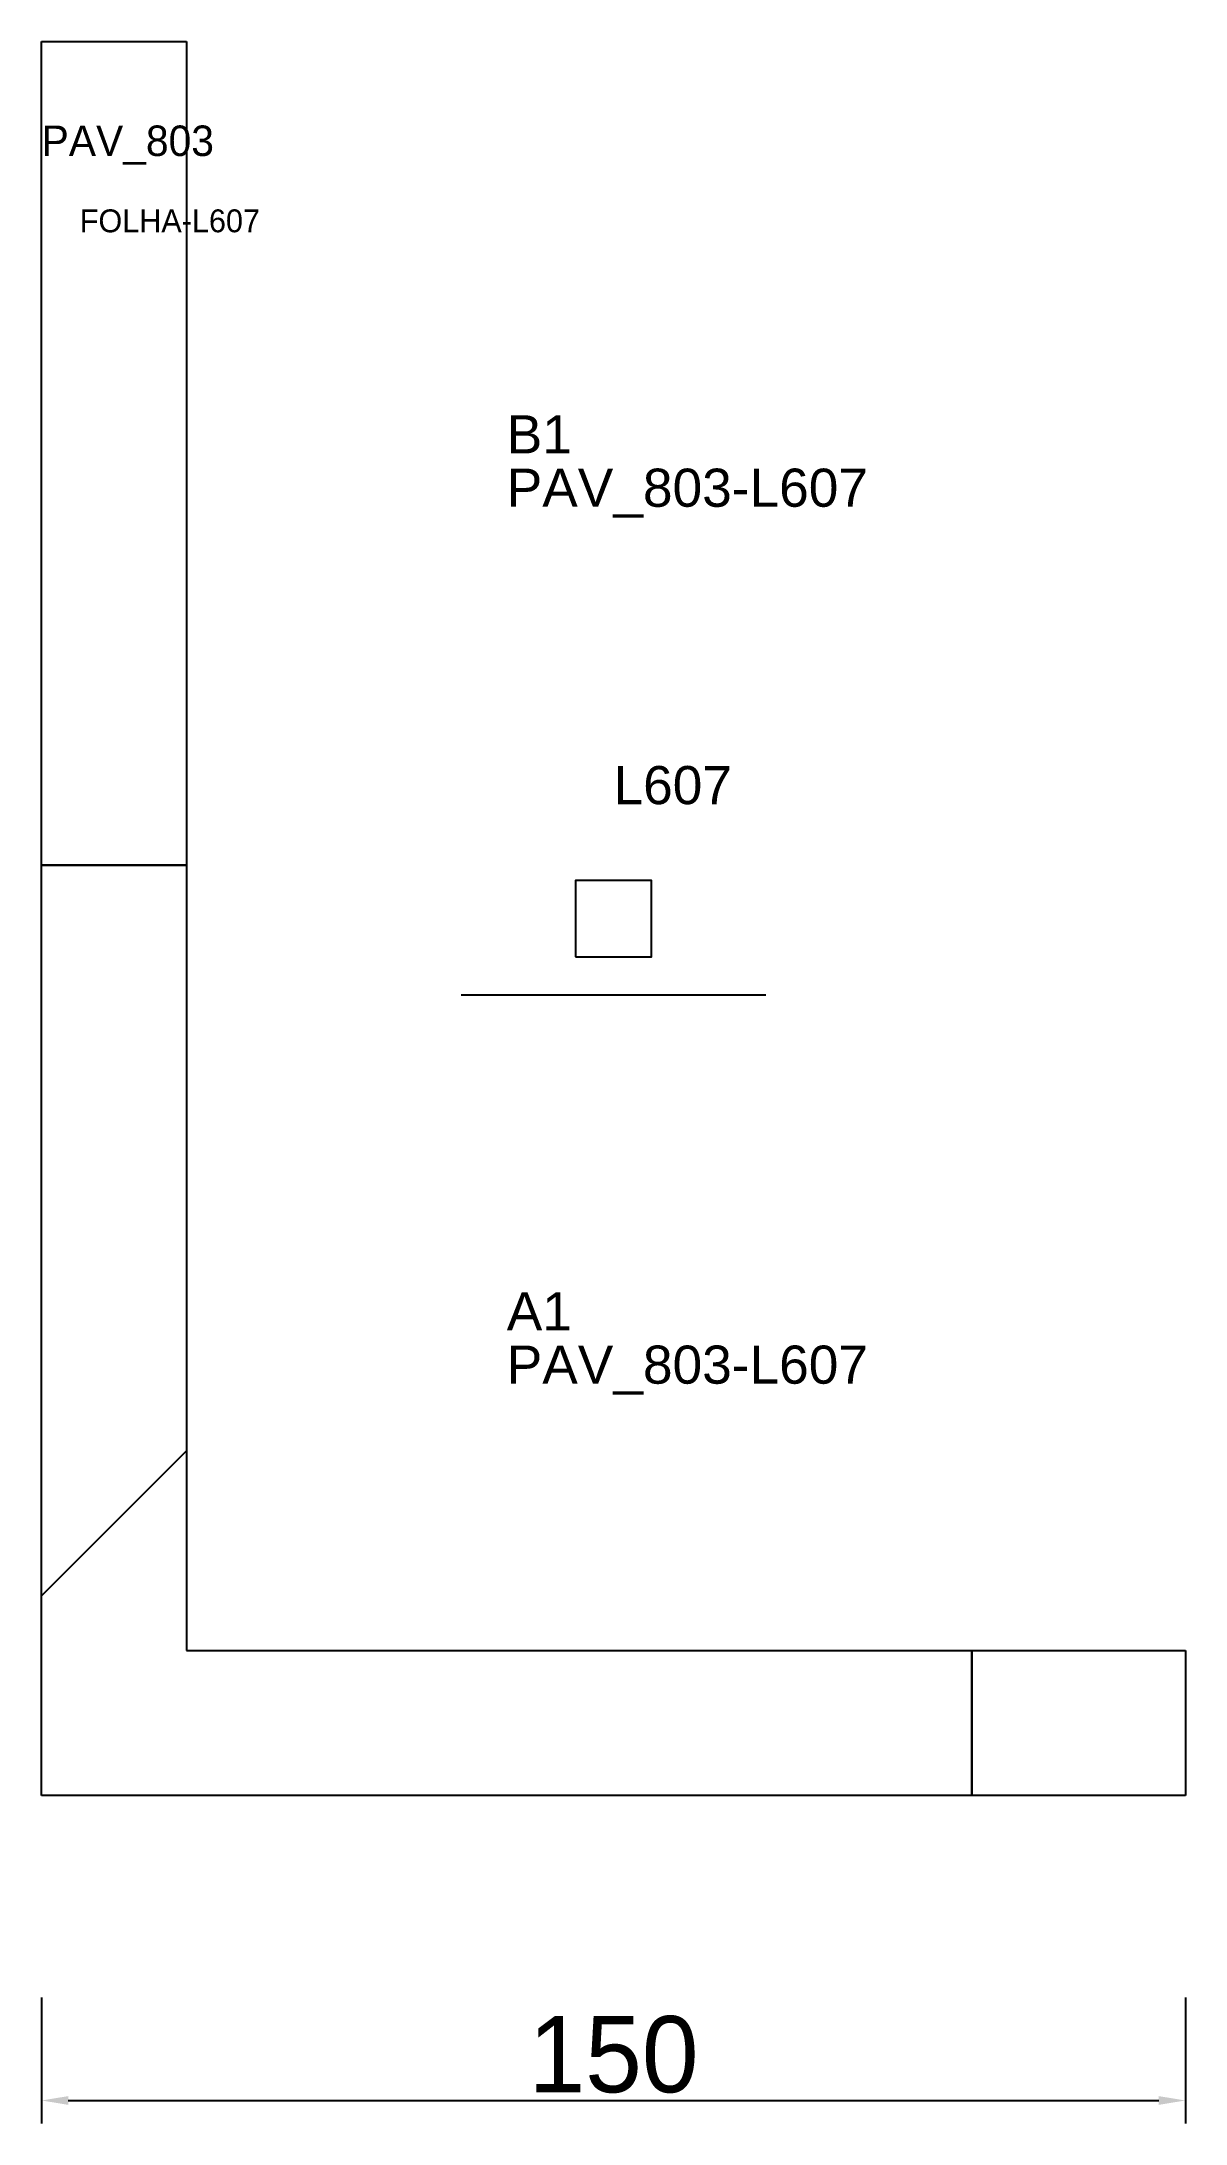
# Model space of a CAD drawing. Header units: metres. Extents: x 222 to 372, y -72 to 202.
import ezdxf

# ---------------------------------------------------------------- set-up
doc = ezdxf.new("R2010")
doc.units = ezdxf.units.M
for name, color, linetype in [('3', 3, 'CONTINUOUS'), ('AUX00', 7, 'CONTINUOUS'), ('COTA', 241, 'CONTINUOUS'), ('FOLHA', 255, 'CONTINUOUS'), ('Hachura', 251, 'CONTINUOUS'), ('NOMENCLATURA', 7, 'CONTINUOUS'), ('Nível', 160, 'CONTINUOUS'), ('Painéis', 200, 'CONTINUOUS'), ('Pilares', 5, 'CONTINUOUS'), ('SARR_2.2x7', 40, 'CONTINUOUS')]:
    doc.layers.add(name, color=color, linetype=linetype)
doc.styles.add('ARIAL', font='Arial.ttf')
doc.styles.add('STR_STANDARD', font='arial.ttf')
doc.dimstyles.new('EZ DXF', dxfattribs={"dimtxt": 10, "dimasz": 3.5, "dimexe": 3, "dimexo": 1.5, "dimgap": 1, "dimtad": 1, "dimdec": 1, "dimdsep": 46, "dimcen": 2.5, "dimazin": 3, "dimtfac": 1, "dimtmove": 0, "dimatfit": 3})

msp = doc.modelspace()

# ---------------------------------------------------------------- hatches: boundary and pattern name
at = {"layer": 'Hachura'}
h = msp.add_hatch(dxfattribs=at)
h.set_pattern_fill('ANSI31', scale=50)
h.paths.add_polyline_path([(222.2, 201.5), (223.2, 201.5), (241.2, 201.5), (241.2, -9.5), (372.2, -9.5), (372.2, -28.5), (222.2, -28.5)])
h = msp.add_hatch(dxfattribs=at)
h.set_pattern_fill('ANSI31', scale=50)
h.paths.add_polyline_path([(222.2, 201.5), (223.2, 201.5), (241.2, 201.5), (241.2, -9.5), (372.2, -9.5), (372.2, -28.5), (222.2, -28.5)])

# ---------------------------------------------------------------- linework, layer by layer
at = {"layer": '3'}
for points in [[(222.2, 93.5), (241.2, 93.5)], [(222.2, 93.5), (241.2, 93.5)], [(344.2, -28.5), (344.2, -9.5)], [(344.2, -28.5), (344.2, -9.5)]]:
    msp.add_lwpolyline(points, close=True, dxfattribs=at)
at = {"layer": 'Painéis', "color": 200}
for p, q in [((222.2, 201.5), (223.2, 201.5)), ((222.2, -28.5), (222.2, 201.5)), ((222.2, 201.5), (223.2, 201.5)), ((222.2, -28.5), (222.2, 201.5)), ((223.2, 201.5), (241.2, 201.5)), ((223.2, 201.5), (241.2, 201.5)), ((241.2, 201.5), (241.2, -9.5)), ((241.2, 201.5), (241.2, -9.5)), ((241.2, -9.5), (372.2, -9.5)), ((241.2, -9.5), (372.2, -9.5)), ((372.2, -9.5), (372.2, -28.5)), ((372.2, -9.5), (372.2, -28.5)), ((372.2, -28.5), (222.2, -28.5)), ((372.2, -28.5), (222.2, -28.5))]:
    msp.add_line(p, q, dxfattribs=at)
at = {"layer": 'Pilares'}
msp.add_lwpolyline([(292.2, 81.5), (302.2, 81.5), (302.2, 91.5), (292.2, 91.5)], close=True, dxfattribs=at)
msp.add_lwpolyline([(292.2, 81.5), (302.2, 81.5), (302.2, 91.5), (292.2, 91.5)], close=True, dxfattribs=at)
at = {"layer": 'SARR_2.2x7'}
msp.add_line((277.2, 76.5), (317.2, 76.5), dxfattribs=at)
msp.add_line((277.2, 76.5), (317.2, 76.5), dxfattribs=at)

# ---------------------------------------------------------------- texts
at = {"layer": '3', "style": 'STR_STANDARD'}
for s, p in [('B1', (283.2, 147.5)), ('B1', (283.2, 147.5)), ('A1', (283.2, 32.5)), ('A1', (283.2, 32.5))]:
    msp.add_text(s, height=5, dxfattribs=at).set_placement(p)
at = {"layer": 'AUX00', "style": 'STR_STANDARD'}
for p in [(283.2, 140.5), (283.2, 140.5), (283.2, 25.5), (283.2, 25.5)]:
    msp.add_text('PAV_803-L607', height=5, dxfattribs=at).set_placement(p)
at = {"layer": 'FOLHA'}
msp.add_text('FOLHA-L607', height=3, dxfattribs=at).set_placement((227.2, 176.5))
msp.add_text('FOLHA-L607', height=3, dxfattribs=at).set_placement((227.2, 176.5))
at = {"layer": 'NOMENCLATURA', "insert": (297.2, 106.5), "char_height": 5, "attachment_point": 1, "style": 'ARIAL'}
msp.add_mtext('L607', dxfattribs=at)
msp.add_mtext('L607', dxfattribs=at)
at = {"layer": 'Nível'}
msp.add_text('PAV_803', height=4, dxfattribs=at).set_placement((222.2, 186.5))
msp.add_text('PAV_803', height=4, dxfattribs=at).set_placement((222.2, 186.5))

# ---------------------------------------------------------------- dimensions: what is measured, and where the dimension line sits
at = {"layer": 'COTA'}
msp.add_linear_dim(base=(222.2, -68.5), p1=(222.2, -53.5), p2=(372.2, -53.5), dimstyle='EZ DXF', dxfattribs=at).render()
msp.add_linear_dim(base=(222.2, -68.5), p1=(222.2, -53.5), p2=(372.2, -53.5), dimstyle='EZ DXF', dxfattribs=at).render()

doc.saveas('drawing.dxf')
